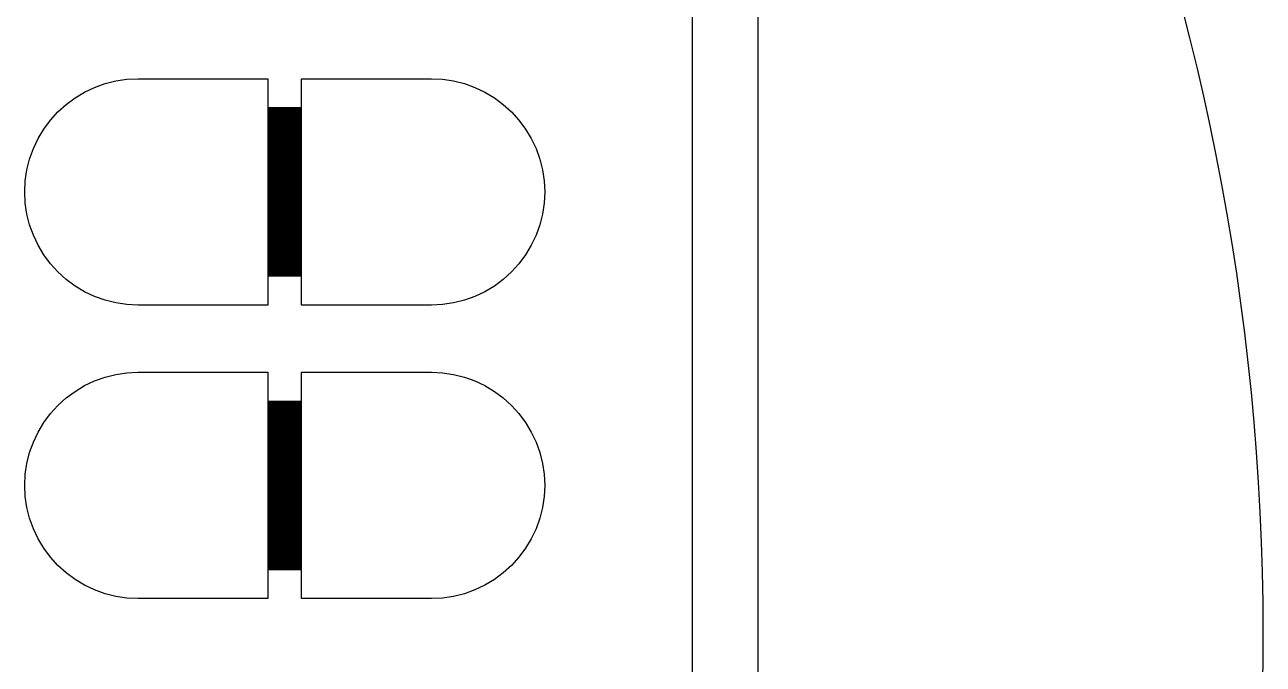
# Model space of a CAD drawing. Extents: x -21 to 129, y -39 to 111.
# Drawn here: x 91.03 to 129, y 35.02 to 54.63 of the extents above; entities that cross this region are included whole.
import ezdxf

# ---------------------------------------------------------------- set-up
doc = ezdxf.new("R2010")
doc.units = 0

msp = doc.modelspace()

# ---------------------------------------------------------------- linework, layer by layer
for p, q in [((113.5, 76.5), (113.5, -4.5)), ((111.5, -3.5), (111.5, 75.5)), ((126.752, 54.2235), (126.523, 55.1149)), ((126.97, 53.3293), (126.752, 54.2235)), ((127.178, 52.4326), (126.97, 53.3293)), ((93.1721, 52.7059), (93.4927, 52.8206)), ((93.4927, 52.8206), (93.823, 52.9033)), ((93.823, 52.9033), (94.1599, 52.9533)), ((94.1599, 52.9533), (94.5, 52.97)), ((94.5, 52.97), (98.485, 52.97)), ((98.485, 52.97), (98.485, 52.085)), ((99.515, 52.085), (99.515, 52.97)), ((99.515, 52.97), (103.5, 52.97)), ((103.5, 52.97), (103.84, 52.9533)), ((103.84, 52.9533), (104.177, 52.9033)), ((104.177, 52.9033), (104.507, 52.8206)), ((104.507, 52.8206), (104.828, 52.7059)), ((92.5722, 52.3852), (92.8643, 52.5603)), ((92.8643, 52.5603), (93.1721, 52.7059)), ((104.828, 52.7059), (105.136, 52.5603)), ((105.136, 52.5603), (105.428, 52.3852)), ((127.374, 51.5333), (127.178, 52.4326)), ((92.0463, 51.9537), (92.2987, 52.1823)), ((92.2987, 52.1823), (92.5722, 52.3852)), ((98.485, 52.085), (99.515, 52.085)), ((99.515, 52.075), (98.485, 52.075)), ((98.485, 52.075), (98.485, 52.045)), ((98.485, 52.045), (99.515, 52.045)), ((99.515, 52.035), (98.485, 52.035)), ((98.485, 52.035), (98.485, 52.005)), ((99.515, 52.045), (99.515, 52.075)), ((99.515, 52.005), (99.515, 52.035)), ((105.428, 52.3852), (105.701, 52.1823)), ((105.701, 52.1823), (105.954, 51.9537)), ((91.6148, 51.4278), (91.8177, 51.7013)), ((91.8177, 51.7013), (92.0463, 51.9537)), ((98.485, 52.005), (99.515, 52.005)), ((99.515, 51.995), (98.485, 51.995)), ((98.485, 51.995), (98.485, 51.965)), ((98.485, 51.965), (99.515, 51.965)), ((99.515, 51.955), (98.485, 51.955)), ((98.485, 51.955), (98.485, 51.925)), ((98.485, 51.925), (99.515, 51.925)), ((99.515, 51.915), (98.485, 51.915)), ((98.485, 51.915), (98.485, 51.885)), ((98.485, 51.885), (99.515, 51.885)), ((99.515, 51.875), (98.485, 51.875)), ((98.485, 51.875), (98.485, 51.845)), ((98.485, 51.845), (99.515, 51.845)), ((99.515, 51.835), (98.485, 51.835)), ((98.485, 51.835), (98.485, 51.805)), ((98.485, 51.805), (99.515, 51.805)), ((99.515, 51.795), (98.485, 51.795)), ((98.485, 51.795), (98.485, 51.765)), ((98.485, 51.765), (99.515, 51.765)), ((99.515, 51.755), (98.485, 51.755)), ((98.485, 51.755), (98.485, 51.725)), ((98.485, 51.725), (99.515, 51.725)), ((99.515, 51.715), (98.485, 51.715)), ((98.485, 51.715), (98.485, 51.685)), ((98.485, 51.685), (99.515, 51.685)), ((99.515, 51.675), (98.485, 51.675)), ((98.485, 51.675), (98.485, 51.645)), ((98.485, 51.645), (99.515, 51.645)), ((99.515, 51.965), (99.515, 51.995)), ((99.515, 51.925), (99.515, 51.955)), ((99.515, 51.885), (99.515, 51.915)), ((99.515, 51.845), (99.515, 51.875)), ((99.515, 51.805), (99.515, 51.835)), ((99.515, 51.765), (99.515, 51.795)), ((99.515, 51.725), (99.515, 51.755)), ((99.515, 51.685), (99.515, 51.715)), ((99.515, 51.645), (99.515, 51.675)), ((105.954, 51.9537), (106.182, 51.7013)), ((106.182, 51.7013), (106.385, 51.4278)), ((91.4397, 51.1357), (91.6148, 51.4278)), ((99.515, 51.635), (98.485, 51.635)), ((98.485, 51.635), (98.485, 51.605)), ((98.485, 51.605), (99.515, 51.605)), ((99.515, 51.595), (98.485, 51.595)), ((98.485, 51.595), (98.485, 51.565)), ((98.485, 51.565), (99.515, 51.565)), ((99.515, 51.555), (98.485, 51.555)), ((98.485, 51.555), (98.485, 51.525)), ((98.485, 51.525), (99.515, 51.525)), ((99.515, 51.515), (98.485, 51.515)), ((98.485, 51.515), (98.485, 51.485)), ((98.485, 51.485), (99.515, 51.485)), ((99.515, 51.475), (98.485, 51.475)), ((98.485, 51.475), (98.485, 51.445)), ((98.485, 51.445), (99.515, 51.445)), ((99.515, 51.435), (98.485, 51.435)), ((98.485, 51.435), (98.485, 51.405)), ((98.485, 51.405), (99.515, 51.405)), ((99.515, 51.395), (98.485, 51.395)), ((98.485, 51.395), (98.485, 51.365)), ((98.485, 51.365), (99.515, 51.365)), ((99.515, 51.355), (98.485, 51.355)), ((98.485, 51.355), (98.485, 51.325)), ((98.485, 51.325), (99.515, 51.325)), ((99.515, 51.315), (98.485, 51.315)), ((98.485, 51.315), (98.485, 51.285)), ((98.485, 51.285), (99.515, 51.285)), ((99.515, 51.275), (98.485, 51.275)), ((98.485, 51.275), (98.485, 51.245)), ((99.515, 51.605), (99.515, 51.635)), ((99.515, 51.565), (99.515, 51.595)), ((99.515, 51.525), (99.515, 51.555)), ((99.515, 51.485), (99.515, 51.515)), ((99.515, 51.445), (99.515, 51.475)), ((99.515, 51.405), (99.515, 51.435)), ((99.515, 51.365), (99.515, 51.395)), ((99.515, 51.325), (99.515, 51.355)), ((99.515, 51.285), (99.515, 51.315)), ((99.515, 51.245), (99.515, 51.275)), ((106.385, 51.4278), (106.56, 51.1357)), ((127.559, 50.6318), (127.374, 51.5333)), ((91.2941, 50.8279), (91.4397, 51.1357)), ((98.485, 51.245), (99.515, 51.245)), ((99.515, 51.235), (98.485, 51.235)), ((98.485, 51.235), (98.485, 51.205)), ((98.485, 51.205), (99.515, 51.205)), ((99.515, 51.195), (98.485, 51.195)), ((98.485, 51.195), (98.485, 51.165)), ((98.485, 51.165), (99.515, 51.165)), ((99.515, 51.155), (98.485, 51.155)), ((98.485, 51.155), (98.485, 51.125)), ((98.485, 51.125), (99.515, 51.125)), ((99.515, 51.115), (98.485, 51.115)), ((98.485, 51.115), (98.485, 51.085)), ((98.485, 51.085), (99.515, 51.085)), ((99.515, 51.075), (98.485, 51.075)), ((98.485, 51.075), (98.485, 51.045)), ((98.485, 51.045), (99.515, 51.045)), ((99.515, 51.035), (98.485, 51.035)), ((98.485, 51.035), (98.485, 51.005)), ((98.485, 51.005), (99.515, 51.005)), ((99.515, 50.995), (98.485, 50.995)), ((98.485, 50.995), (98.485, 50.965)), ((98.485, 50.965), (99.515, 50.965)), ((99.515, 50.955), (98.485, 50.955)), ((98.485, 50.955), (98.485, 50.925)), ((98.485, 50.925), (99.515, 50.925)), ((99.515, 50.915), (98.485, 50.915)), ((98.485, 50.915), (98.485, 50.885)), ((98.485, 50.885), (99.515, 50.885)), ((99.515, 51.205), (99.515, 51.235)), ((99.515, 51.165), (99.515, 51.195)), ((99.515, 51.125), (99.515, 51.155)), ((99.515, 51.085), (99.515, 51.115)), ((99.515, 51.045), (99.515, 51.075)), ((99.515, 51.005), (99.515, 51.035)), ((99.515, 50.965), (99.515, 50.995)), ((99.515, 50.925), (99.515, 50.955)), ((99.515, 50.885), (99.515, 50.915)), ((106.56, 51.1357), (106.706, 50.8279)), ((91.0967, 50.177), (91.1794, 50.5073)), ((91.1794, 50.5073), (91.2941, 50.8279)), ((99.515, 50.875), (98.485, 50.875)), ((98.485, 50.875), (98.485, 50.845)), ((98.485, 50.845), (99.515, 50.845)), ((99.515, 50.835), (98.485, 50.835)), ((98.485, 50.835), (98.485, 50.805)), ((98.485, 50.805), (99.515, 50.805)), ((99.515, 50.795), (98.485, 50.795)), ((98.485, 50.795), (98.485, 50.765)), ((98.485, 50.765), (99.515, 50.765)), ((99.515, 50.755), (98.485, 50.755)), ((98.485, 50.755), (98.485, 50.725)), ((98.485, 50.725), (99.515, 50.725)), ((99.515, 50.715), (98.485, 50.715)), ((98.485, 50.715), (98.485, 50.685)), ((98.485, 50.685), (99.515, 50.685)), ((99.515, 50.675), (98.485, 50.675)), ((98.485, 50.675), (98.485, 50.645)), ((98.485, 50.645), (99.515, 50.645)), ((99.515, 50.635), (98.485, 50.635)), ((98.485, 50.635), (98.485, 50.605)), ((98.485, 50.605), (99.515, 50.605)), ((99.515, 50.595), (98.485, 50.595)), ((98.485, 50.595), (98.485, 50.565)), ((98.485, 50.565), (99.515, 50.565)), ((99.515, 50.555), (98.485, 50.555)), ((98.485, 50.555), (98.485, 50.525)), ((98.485, 50.525), (99.515, 50.525)), ((99.515, 50.515), (98.485, 50.515)), ((98.485, 50.515), (98.485, 50.485)), ((99.515, 50.845), (99.515, 50.875)), ((99.515, 50.805), (99.515, 50.835)), ((99.515, 50.765), (99.515, 50.795)), ((99.515, 50.725), (99.515, 50.755)), ((99.515, 50.685), (99.515, 50.715)), ((99.515, 50.645), (99.515, 50.675)), ((99.515, 50.605), (99.515, 50.635)), ((99.515, 50.565), (99.515, 50.595)), ((99.515, 50.525), (99.515, 50.555)), ((99.515, 50.485), (99.515, 50.515)), ((106.706, 50.8279), (106.821, 50.5073)), ((106.821, 50.5073), (106.903, 50.177)), ((127.733, 49.728), (127.559, 50.6318)), ((91.0467, 49.8401), (91.0967, 50.177)), ((98.485, 50.485), (99.515, 50.485)), ((99.515, 50.475), (98.485, 50.475)), ((98.485, 50.475), (98.485, 50.445)), ((98.485, 50.445), (99.515, 50.445)), ((99.515, 50.435), (98.485, 50.435)), ((98.485, 50.435), (98.485, 50.405)), ((98.485, 50.405), (99.515, 50.405)), ((99.515, 50.395), (98.485, 50.395)), ((98.485, 50.395), (98.485, 50.365)), ((98.485, 50.365), (99.515, 50.365)), ((99.515, 50.355), (98.485, 50.355)), ((98.485, 50.355), (98.485, 50.325)), ((98.485, 50.325), (99.515, 50.325)), ((99.515, 50.315), (98.485, 50.315)), ((98.485, 50.315), (98.485, 50.285)), ((98.485, 50.285), (99.515, 50.285)), ((99.515, 50.275), (98.485, 50.275)), ((98.485, 50.275), (98.485, 50.245)), ((98.485, 50.245), (99.515, 50.245)), ((99.515, 50.235), (98.485, 50.235)), ((98.485, 50.235), (98.485, 50.205)), ((98.485, 50.205), (99.515, 50.205)), ((99.515, 50.195), (98.485, 50.195)), ((98.485, 50.195), (98.485, 50.165)), ((98.485, 50.165), (99.515, 50.165)), ((99.515, 50.155), (98.485, 50.155)), ((98.485, 50.155), (98.485, 50.125)), ((98.485, 50.125), (99.515, 50.125)), ((99.515, 50.445), (99.515, 50.475)), ((99.515, 50.405), (99.515, 50.435)), ((99.515, 50.365), (99.515, 50.395)), ((99.515, 50.325), (99.515, 50.355)), ((99.515, 50.285), (99.515, 50.315)), ((99.515, 50.245), (99.515, 50.275)), ((99.515, 50.205), (99.515, 50.235)), ((99.515, 50.165), (99.515, 50.195)), ((99.515, 50.125), (99.515, 50.155)), ((106.903, 50.177), (106.953, 49.8401)), ((91.03, 49.5), (91.0467, 49.8401)), ((99.515, 50.115), (98.485, 50.115)), ((98.485, 50.115), (98.485, 50.085)), ((98.485, 50.085), (99.515, 50.085)), ((99.515, 50.075), (98.485, 50.075)), ((98.485, 50.075), (98.485, 50.045)), ((98.485, 50.045), (99.515, 50.045)), ((99.515, 50.035), (98.485, 50.035)), ((98.485, 50.035), (98.485, 50.005)), ((98.485, 50.005), (99.515, 50.005)), ((99.515, 49.995), (98.485, 49.995)), ((98.485, 49.995), (98.485, 49.965)), ((98.485, 49.965), (99.515, 49.965)), ((99.515, 49.955), (98.485, 49.955)), ((98.485, 49.955), (98.485, 49.925)), ((98.485, 49.925), (99.515, 49.925)), ((99.515, 49.915), (98.485, 49.915)), ((98.485, 49.915), (98.485, 49.885)), ((98.485, 49.885), (99.515, 49.885)), ((99.515, 49.875), (98.485, 49.875)), ((98.485, 49.875), (98.485, 49.845)), ((98.485, 49.845), (99.515, 49.845)), ((99.515, 49.835), (98.485, 49.835)), ((98.485, 49.835), (98.485, 49.805)), ((98.485, 49.805), (99.515, 49.805)), ((99.515, 49.795), (98.485, 49.795)), ((98.485, 49.795), (98.485, 49.765)), ((98.485, 49.765), (99.515, 49.765)), ((99.515, 49.755), (98.485, 49.755)), ((98.485, 49.755), (98.485, 49.725)), ((99.515, 50.085), (99.515, 50.115)), ((99.515, 50.045), (99.515, 50.075)), ((99.515, 50.005), (99.515, 50.035)), ((99.515, 49.965), (99.515, 49.995)), ((99.515, 49.925), (99.515, 49.955)), ((99.515, 49.885), (99.515, 49.915)), ((99.515, 49.845), (99.515, 49.875)), ((99.515, 49.805), (99.515, 49.835)), ((99.515, 49.765), (99.515, 49.795)), ((99.515, 49.725), (99.515, 49.755)), ((106.953, 49.8401), (106.97, 49.5)), ((91.0467, 49.1599), (91.03, 49.5)), ((98.485, 49.725), (99.515, 49.725)), ((99.515, 49.715), (98.485, 49.715)), ((98.485, 49.715), (98.485, 49.685)), ((98.485, 49.685), (99.515, 49.685)), ((99.515, 49.675), (98.485, 49.675)), ((98.485, 49.675), (98.485, 49.645)), ((98.485, 49.645), (99.515, 49.645)), ((99.515, 49.635), (98.485, 49.635)), ((98.485, 49.635), (98.485, 49.605)), ((98.485, 49.605), (99.515, 49.605)), ((99.515, 49.595), (98.485, 49.595)), ((98.485, 49.595), (98.485, 49.565)), ((98.485, 49.565), (99.515, 49.565)), ((99.515, 49.555), (98.485, 49.555)), ((98.485, 49.555), (98.485, 49.525)), ((98.485, 49.525), (99.515, 49.525)), ((99.515, 49.515), (98.485, 49.515)), ((98.485, 49.515), (98.485, 49.485)), ((98.485, 49.485), (99.515, 49.485)), ((99.515, 49.475), (98.485, 49.475)), ((98.485, 49.475), (98.485, 49.445)), ((98.485, 49.445), (99.515, 49.445)), ((99.515, 49.435), (98.485, 49.435)), ((98.485, 49.435), (98.485, 49.405)), ((98.485, 49.405), (99.515, 49.405)), ((99.515, 49.395), (98.485, 49.395)), ((98.485, 49.395), (98.485, 49.365)), ((98.485, 49.365), (99.515, 49.365)), ((99.515, 49.685), (99.515, 49.715)), ((99.515, 49.645), (99.515, 49.675)), ((99.515, 49.605), (99.515, 49.635)), ((99.515, 49.565), (99.515, 49.595)), ((99.515, 49.525), (99.515, 49.555)), ((99.515, 49.485), (99.515, 49.515)), ((99.515, 49.445), (99.515, 49.475)), ((99.515, 49.405), (99.515, 49.435)), ((99.515, 49.365), (99.515, 49.395)), ((106.97, 49.5), (106.953, 49.1599)), ((127.896, 48.8221), (127.733, 49.728)), ((91.0967, 48.823), (91.0467, 49.1599)), ((99.515, 49.355), (98.485, 49.355)), ((98.485, 49.355), (98.485, 49.325)), ((98.485, 49.325), (99.515, 49.325)), ((99.515, 49.315), (98.485, 49.315)), ((98.485, 49.315), (98.485, 49.285)), ((98.485, 49.285), (99.515, 49.285)), ((99.515, 49.275), (98.485, 49.275)), ((98.485, 49.275), (98.485, 49.245)), ((98.485, 49.245), (99.515, 49.245)), ((99.515, 49.235), (98.485, 49.235)), ((98.485, 49.235), (98.485, 49.205)), ((98.485, 49.205), (99.515, 49.205)), ((99.515, 49.195), (98.485, 49.195)), ((98.485, 49.195), (98.485, 49.165)), ((98.485, 49.165), (99.515, 49.165)), ((99.515, 49.155), (98.485, 49.155)), ((98.485, 49.155), (98.485, 49.125)), ((98.485, 49.125), (99.515, 49.125)), ((99.515, 49.115), (98.485, 49.115)), ((98.485, 49.115), (98.485, 49.085)), ((98.485, 49.085), (99.515, 49.085)), ((99.515, 49.075), (98.485, 49.075)), ((98.485, 49.075), (98.485, 49.045)), ((98.485, 49.045), (99.515, 49.045)), ((99.515, 49.035), (98.485, 49.035)), ((98.485, 49.035), (98.485, 49.005)), ((98.485, 49.005), (99.515, 49.005)), ((99.515, 48.995), (98.485, 48.995)), ((98.485, 48.995), (98.485, 48.965)), ((99.515, 49.325), (99.515, 49.355)), ((99.515, 49.285), (99.515, 49.315)), ((99.515, 49.245), (99.515, 49.275)), ((99.515, 49.205), (99.515, 49.235)), ((99.515, 49.165), (99.515, 49.195)), ((99.515, 49.125), (99.515, 49.155)), ((99.515, 49.085), (99.515, 49.115)), ((99.515, 49.045), (99.515, 49.075)), ((99.515, 49.005), (99.515, 49.035)), ((99.515, 48.965), (99.515, 48.995)), ((106.953, 49.1599), (106.903, 48.823)), ((91.1794, 48.4927), (91.0967, 48.823)), ((98.485, 48.965), (99.515, 48.965)), ((99.515, 48.955), (98.485, 48.955)), ((98.485, 48.955), (98.485, 48.925)), ((98.485, 48.925), (99.515, 48.925)), ((99.515, 48.915), (98.485, 48.915)), ((98.485, 48.915), (98.485, 48.885)), ((98.485, 48.885), (99.515, 48.885)), ((99.515, 48.875), (98.485, 48.875)), ((98.485, 48.875), (98.485, 48.845)), ((98.485, 48.845), (99.515, 48.845)), ((99.515, 48.835), (98.485, 48.835)), ((98.485, 48.835), (98.485, 48.805)), ((98.485, 48.805), (99.515, 48.805)), ((99.515, 48.795), (98.485, 48.795)), ((98.485, 48.795), (98.485, 48.765)), ((98.485, 48.765), (99.515, 48.765)), ((99.515, 48.755), (98.485, 48.755)), ((98.485, 48.755), (98.485, 48.725)), ((98.485, 48.725), (99.515, 48.725)), ((99.515, 48.715), (98.485, 48.715)), ((98.485, 48.715), (98.485, 48.685)), ((98.485, 48.685), (99.515, 48.685)), ((99.515, 48.675), (98.485, 48.675)), ((98.485, 48.675), (98.485, 48.645)), ((98.485, 48.645), (99.515, 48.645)), ((99.515, 48.635), (98.485, 48.635)), ((98.485, 48.635), (98.485, 48.605)), ((98.485, 48.605), (99.515, 48.605)), ((99.515, 48.925), (99.515, 48.955)), ((99.515, 48.885), (99.515, 48.915)), ((99.515, 48.845), (99.515, 48.875)), ((99.515, 48.805), (99.515, 48.835)), ((99.515, 48.765), (99.515, 48.795)), ((99.515, 48.725), (99.515, 48.755)), ((99.515, 48.685), (99.515, 48.715)), ((99.515, 48.645), (99.515, 48.675)), ((99.515, 48.605), (99.515, 48.635)), ((106.903, 48.823), (106.821, 48.4927)), ((128.048, 47.9144), (127.896, 48.8221)), ((91.2941, 48.1721), (91.1794, 48.4927)), ((99.515, 48.595), (98.485, 48.595)), ((98.485, 48.595), (98.485, 48.565)), ((98.485, 48.565), (99.515, 48.565)), ((99.515, 48.555), (98.485, 48.555)), ((98.485, 48.555), (98.485, 48.525)), ((98.485, 48.525), (99.515, 48.525)), ((99.515, 48.515), (98.485, 48.515)), ((98.485, 48.515), (98.485, 48.485)), ((98.485, 48.485), (99.515, 48.485)), ((99.515, 48.475), (98.485, 48.475)), ((98.485, 48.475), (98.485, 48.445)), ((98.485, 48.445), (99.515, 48.445)), ((99.515, 48.435), (98.485, 48.435)), ((98.485, 48.435), (98.485, 48.405)), ((98.485, 48.405), (99.515, 48.405)), ((99.515, 48.395), (98.485, 48.395)), ((98.485, 48.395), (98.485, 48.365)), ((98.485, 48.365), (99.515, 48.365)), ((99.515, 48.355), (98.485, 48.355)), ((98.485, 48.355), (98.485, 48.325)), ((98.485, 48.325), (99.515, 48.325)), ((99.515, 48.315), (98.485, 48.315)), ((98.485, 48.315), (98.485, 48.285)), ((98.485, 48.285), (99.515, 48.285)), ((99.515, 48.275), (98.485, 48.275)), ((98.485, 48.275), (98.485, 48.245)), ((98.485, 48.245), (99.515, 48.245)), ((99.515, 48.235), (98.485, 48.235)), ((98.485, 48.235), (98.485, 48.205)), ((99.515, 48.565), (99.515, 48.595)), ((99.515, 48.525), (99.515, 48.555)), ((99.515, 48.485), (99.515, 48.515)), ((99.515, 48.445), (99.515, 48.475)), ((99.515, 48.405), (99.515, 48.435)), ((99.515, 48.365), (99.515, 48.395)), ((99.515, 48.325), (99.515, 48.355)), ((99.515, 48.285), (99.515, 48.315)), ((99.515, 48.245), (99.515, 48.275)), ((99.515, 48.205), (99.515, 48.235)), ((106.821, 48.4927), (106.706, 48.1721)), ((91.4397, 47.8643), (91.2941, 48.1721)), ((91.6148, 47.5722), (91.4397, 47.8643)), ((98.485, 48.205), (99.515, 48.205)), ((99.515, 48.195), (98.485, 48.195)), ((98.485, 48.195), (98.485, 48.165)), ((98.485, 48.165), (99.515, 48.165)), ((99.515, 48.155), (98.485, 48.155)), ((98.485, 48.155), (98.485, 48.125)), ((98.485, 48.125), (99.515, 48.125)), ((99.515, 48.115), (98.485, 48.115)), ((98.485, 48.115), (98.485, 48.085)), ((98.485, 48.085), (99.515, 48.085)), ((99.515, 48.075), (98.485, 48.075)), ((98.485, 48.075), (98.485, 48.045)), ((98.485, 48.045), (99.515, 48.045)), ((99.515, 48.035), (98.485, 48.035)), ((98.485, 48.035), (98.485, 48.005)), ((98.485, 48.005), (99.515, 48.005)), ((99.515, 47.995), (98.485, 47.995)), ((98.485, 47.995), (98.485, 47.965)), ((98.485, 47.965), (99.515, 47.965)), ((99.515, 47.955), (98.485, 47.955)), ((98.485, 47.955), (98.485, 47.925)), ((98.485, 47.925), (99.515, 47.925)), ((99.515, 47.915), (98.485, 47.915)), ((98.485, 47.915), (98.485, 47.885)), ((98.485, 47.885), (99.515, 47.885)), ((99.515, 47.875), (98.485, 47.875)), ((98.485, 47.875), (98.485, 47.845)), ((98.485, 47.845), (99.515, 47.845)), ((99.515, 48.165), (99.515, 48.195)), ((99.515, 48.125), (99.515, 48.155)), ((99.515, 48.085), (99.515, 48.115)), ((99.515, 48.045), (99.515, 48.075)), ((99.515, 48.005), (99.515, 48.035)), ((99.515, 47.965), (99.515, 47.995)), ((99.515, 47.925), (99.515, 47.955)), ((99.515, 47.885), (99.515, 47.915)), ((99.515, 47.845), (99.515, 47.875)), ((106.56, 47.8643), (106.385, 47.5722)), ((106.706, 48.1721), (106.56, 47.8643)), ((128.188, 47.0048), (128.048, 47.9144)), ((91.8177, 47.2987), (91.6148, 47.5722)), ((99.515, 47.835), (98.485, 47.835)), ((98.485, 47.835), (98.485, 47.805)), ((98.485, 47.805), (99.515, 47.805)), ((99.515, 47.795), (98.485, 47.795)), ((98.485, 47.795), (98.485, 47.765)), ((98.485, 47.765), (99.515, 47.765)), ((99.515, 47.755), (98.485, 47.755)), ((98.485, 47.755), (98.485, 47.725)), ((98.485, 47.725), (99.515, 47.725)), ((99.515, 47.715), (98.485, 47.715)), ((98.485, 47.715), (98.485, 47.685)), ((98.485, 47.685), (99.515, 47.685)), ((99.515, 47.675), (98.485, 47.675)), ((98.485, 47.675), (98.485, 47.645)), ((98.485, 47.645), (99.515, 47.645)), ((99.515, 47.635), (98.485, 47.635)), ((98.485, 47.635), (98.485, 47.605)), ((98.485, 47.605), (99.515, 47.605)), ((99.515, 47.595), (98.485, 47.595)), ((98.485, 47.595), (98.485, 47.565)), ((98.485, 47.565), (99.515, 47.565)), ((99.515, 47.555), (98.485, 47.555)), ((98.485, 47.555), (98.485, 47.525)), ((98.485, 47.525), (99.515, 47.525)), ((99.515, 47.515), (98.485, 47.515)), ((98.485, 47.515), (98.485, 47.485)), ((98.485, 47.485), (99.515, 47.485)), ((99.515, 47.475), (98.485, 47.475)), ((98.485, 47.475), (98.485, 47.445)), ((99.515, 47.805), (99.515, 47.835)), ((99.515, 47.765), (99.515, 47.795)), ((99.515, 47.725), (99.515, 47.755)), ((99.515, 47.685), (99.515, 47.715)), ((99.515, 47.645), (99.515, 47.675)), ((99.515, 47.605), (99.515, 47.635)), ((99.515, 47.565), (99.515, 47.595)), ((99.515, 47.525), (99.515, 47.555)), ((99.515, 47.485), (99.515, 47.515)), ((99.515, 47.445), (99.515, 47.475)), ((106.385, 47.5722), (106.182, 47.2987)), ((92.0463, 47.0463), (91.8177, 47.2987)), ((98.485, 47.445), (99.515, 47.445)), ((99.515, 47.435), (98.485, 47.435)), ((98.485, 47.435), (98.485, 47.405)), ((98.485, 47.405), (99.515, 47.405)), ((99.515, 47.395), (98.485, 47.395)), ((98.485, 47.395), (98.485, 47.365)), ((98.485, 47.365), (99.515, 47.365)), ((99.515, 47.355), (98.485, 47.355)), ((98.485, 47.355), (98.485, 47.325)), ((98.485, 47.325), (99.515, 47.325)), ((99.515, 47.315), (98.485, 47.315)), ((98.485, 47.315), (98.485, 47.285)), ((98.485, 47.285), (99.515, 47.285)), ((99.515, 47.275), (98.485, 47.275)), ((98.485, 47.275), (98.485, 47.245)), ((98.485, 47.245), (99.515, 47.245)), ((99.515, 47.235), (98.485, 47.235)), ((98.485, 47.235), (98.485, 47.205)), ((98.485, 47.205), (99.515, 47.205)), ((99.515, 47.195), (98.485, 47.195)), ((98.485, 47.195), (98.485, 47.165)), ((98.485, 47.165), (99.515, 47.165)), ((99.515, 47.155), (98.485, 47.155)), ((98.485, 47.155), (98.485, 47.125)), ((98.485, 47.125), (99.515, 47.125)), ((99.515, 47.115), (98.485, 47.115)), ((98.485, 47.115), (98.485, 47.085)), ((98.485, 47.085), (99.515, 47.085)), ((99.515, 47.405), (99.515, 47.435)), ((99.515, 47.365), (99.515, 47.395)), ((99.515, 47.325), (99.515, 47.355)), ((99.515, 47.285), (99.515, 47.315)), ((99.515, 47.245), (99.515, 47.275)), ((99.515, 47.205), (99.515, 47.235)), ((99.515, 47.165), (99.515, 47.195)), ((99.515, 47.125), (99.515, 47.155)), ((99.515, 47.085), (99.515, 47.115)), ((106.182, 47.2987), (105.954, 47.0463)), ((92.2987, 46.8177), (92.0463, 47.0463)), ((92.5722, 46.6148), (92.2987, 46.8177)), ((99.515, 47.075), (98.485, 47.075)), ((98.485, 47.075), (98.485, 47.045)), ((98.485, 47.045), (99.515, 47.045)), ((99.515, 47.035), (98.485, 47.035)), ((98.485, 47.035), (98.485, 47.005)), ((98.485, 47.005), (99.515, 47.005)), ((99.515, 46.995), (98.485, 46.995)), ((98.485, 46.995), (98.485, 46.965)), ((98.485, 46.965), (99.515, 46.965)), ((99.515, 46.955), (98.485, 46.955)), ((98.485, 46.955), (98.485, 46.925)), ((98.485, 46.925), (99.515, 46.925)), ((99.515, 46.915), (98.485, 46.915)), ((98.485, 46.915), (98.485, 46.03)), ((99.515, 47.045), (99.515, 47.075)), ((99.515, 47.005), (99.515, 47.035)), ((99.515, 46.965), (99.515, 46.995)), ((99.515, 46.925), (99.515, 46.955)), ((99.515, 46.03), (99.515, 46.915)), ((105.701, 46.8177), (105.428, 46.6148)), ((105.954, 47.0463), (105.701, 46.8177)), ((128.318, 46.0936), (128.188, 47.0048)), ((92.8643, 46.4397), (92.5722, 46.6148)), ((93.1721, 46.2941), (92.8643, 46.4397)), ((105.136, 46.4397), (104.828, 46.2941)), ((105.428, 46.6148), (105.136, 46.4397)), ((93.4927, 46.1794), (93.1721, 46.2941)), ((93.823, 46.0967), (93.4927, 46.1794)), ((94.1599, 46.0467), (93.823, 46.0967)), ((94.5, 46.03), (94.1599, 46.0467)), ((98.485, 46.03), (94.5, 46.03)), ((103.5, 46.03), (99.515, 46.03)), ((103.84, 46.0467), (103.5, 46.03)), ((104.177, 46.0967), (103.84, 46.0467)), ((104.507, 46.1794), (104.177, 46.0967)), ((104.828, 46.2941), (104.507, 46.1794)), ((128.436, 45.1808), (128.318, 46.0936)), ((128.543, 44.2667), (128.436, 45.1808)), ((128.639, 43.3513), (128.543, 44.2667)), ((92.8643, 43.5603), (93.1721, 43.7059)), ((93.1721, 43.7059), (93.4927, 43.8206)), ((93.4927, 43.8206), (93.823, 43.9033)), ((93.823, 43.9033), (94.1599, 43.9533)), ((94.1599, 43.9533), (94.5, 43.97)), ((94.5, 43.97), (98.485, 43.97)), ((98.485, 43.97), (98.485, 43.085)), ((99.515, 43.085), (99.515, 43.97)), ((99.515, 43.97), (103.5, 43.97)), ((103.5, 43.97), (103.84, 43.9533)), ((103.84, 43.9533), (104.177, 43.9033)), ((104.177, 43.9033), (104.507, 43.8206)), ((104.507, 43.8206), (104.828, 43.7059)), ((104.828, 43.7059), (105.136, 43.5603)), ((92.2987, 43.1823), (92.5722, 43.3852)), ((92.5722, 43.3852), (92.8643, 43.5603)), ((105.136, 43.5603), (105.428, 43.3852)), ((105.428, 43.3852), (105.701, 43.1823)), ((128.723, 42.4348), (128.639, 43.3513)), ((91.8177, 42.7013), (92.0463, 42.9537)), ((92.0463, 42.9537), (92.2987, 43.1823)), ((98.485, 43.085), (99.515, 43.085)), ((99.515, 43.075), (98.485, 43.075)), ((98.485, 43.075), (98.485, 43.045)), ((98.485, 43.045), (99.515, 43.045)), ((99.515, 43.035), (98.485, 43.035)), ((98.485, 43.035), (98.485, 43.005)), ((98.485, 43.005), (99.515, 43.005)), ((99.515, 42.995), (98.485, 42.995)), ((98.485, 42.995), (98.485, 42.965)), ((98.485, 42.965), (99.515, 42.965)), ((99.515, 42.955), (98.485, 42.955)), ((98.485, 42.955), (98.485, 42.925)), ((98.485, 42.925), (99.515, 42.925)), ((99.515, 42.915), (98.485, 42.915)), ((98.485, 42.915), (98.485, 42.885)), ((99.515, 43.045), (99.515, 43.075)), ((99.515, 43.005), (99.515, 43.035)), ((99.515, 42.965), (99.515, 42.995)), ((99.515, 42.925), (99.515, 42.955)), ((99.515, 42.885), (99.515, 42.915)), ((105.701, 43.1823), (105.954, 42.9537)), ((105.954, 42.9537), (106.182, 42.7013)), ((91.6148, 42.4278), (91.8177, 42.7013)), ((98.485, 42.885), (99.515, 42.885)), ((99.515, 42.875), (98.485, 42.875)), ((98.485, 42.875), (98.485, 42.845)), ((98.485, 42.845), (99.515, 42.845)), ((99.515, 42.835), (98.485, 42.835)), ((98.485, 42.835), (98.485, 42.805)), ((98.485, 42.805), (99.515, 42.805)), ((99.515, 42.795), (98.485, 42.795)), ((98.485, 42.795), (98.485, 42.765)), ((98.485, 42.765), (99.515, 42.765)), ((99.515, 42.755), (98.485, 42.755)), ((98.485, 42.755), (98.485, 42.725)), ((98.485, 42.725), (99.515, 42.725)), ((99.515, 42.715), (98.485, 42.715)), ((98.485, 42.715), (98.485, 42.685)), ((98.485, 42.685), (99.515, 42.685)), ((99.515, 42.675), (98.485, 42.675)), ((98.485, 42.675), (98.485, 42.645)), ((98.485, 42.645), (99.515, 42.645)), ((99.515, 42.635), (98.485, 42.635)), ((98.485, 42.635), (98.485, 42.605)), ((98.485, 42.605), (99.515, 42.605)), ((99.515, 42.595), (98.485, 42.595)), ((98.485, 42.595), (98.485, 42.565)), ((98.485, 42.565), (99.515, 42.565)), ((99.515, 42.555), (98.485, 42.555)), ((98.485, 42.555), (98.485, 42.525)), ((99.515, 42.845), (99.515, 42.875)), ((99.515, 42.805), (99.515, 42.835)), ((99.515, 42.765), (99.515, 42.795)), ((99.515, 42.725), (99.515, 42.755)), ((99.515, 42.685), (99.515, 42.715)), ((99.515, 42.645), (99.515, 42.675)), ((99.515, 42.605), (99.515, 42.635)), ((99.515, 42.565), (99.515, 42.595)), ((99.515, 42.525), (99.515, 42.555)), ((106.182, 42.7013), (106.385, 42.4278)), ((91.4397, 42.1357), (91.6148, 42.4278)), ((98.485, 42.525), (99.515, 42.525)), ((99.515, 42.515), (98.485, 42.515)), ((98.485, 42.515), (98.485, 42.485)), ((98.485, 42.485), (99.515, 42.485)), ((99.515, 42.475), (98.485, 42.475)), ((98.485, 42.475), (98.485, 42.445)), ((98.485, 42.445), (99.515, 42.445)), ((99.515, 42.435), (98.485, 42.435)), ((98.485, 42.435), (98.485, 42.405)), ((98.485, 42.405), (99.515, 42.405)), ((99.515, 42.395), (98.485, 42.395)), ((98.485, 42.395), (98.485, 42.365)), ((98.485, 42.365), (99.515, 42.365)), ((99.515, 42.355), (98.485, 42.355)), ((98.485, 42.355), (98.485, 42.325)), ((98.485, 42.325), (99.515, 42.325)), ((99.515, 42.315), (98.485, 42.315)), ((98.485, 42.315), (98.485, 42.285)), ((98.485, 42.285), (99.515, 42.285)), ((99.515, 42.275), (98.485, 42.275)), ((98.485, 42.275), (98.485, 42.245)), ((98.485, 42.245), (99.515, 42.245)), ((99.515, 42.235), (98.485, 42.235)), ((98.485, 42.235), (98.485, 42.205)), ((98.485, 42.205), (99.515, 42.205)), ((99.515, 42.195), (98.485, 42.195)), ((98.485, 42.195), (98.485, 42.165)), ((98.485, 42.165), (99.515, 42.165)), ((99.515, 42.155), (98.485, 42.155)), ((98.485, 42.155), (98.485, 42.125)), ((99.515, 42.485), (99.515, 42.515)), ((99.515, 42.445), (99.515, 42.475)), ((99.515, 42.405), (99.515, 42.435)), ((99.515, 42.365), (99.515, 42.395)), ((99.515, 42.325), (99.515, 42.355)), ((99.515, 42.285), (99.515, 42.315)), ((99.515, 42.245), (99.515, 42.275)), ((99.515, 42.205), (99.515, 42.235)), ((99.515, 42.165), (99.515, 42.195)), ((99.515, 42.125), (99.515, 42.155)), ((106.385, 42.4278), (106.56, 42.1357)), ((128.797, 41.5173), (128.723, 42.4348)), ((91.1794, 41.5073), (91.2941, 41.8279)), ((91.2941, 41.8279), (91.4397, 42.1357)), ((98.485, 42.125), (99.515, 42.125)), ((99.515, 42.115), (98.485, 42.115)), ((98.485, 42.115), (98.485, 42.085)), ((98.485, 42.085), (99.515, 42.085)), ((99.515, 42.075), (98.485, 42.075)), ((98.485, 42.075), (98.485, 42.045)), ((98.485, 42.045), (99.515, 42.045)), ((99.515, 42.035), (98.485, 42.035)), ((98.485, 42.035), (98.485, 42.005)), ((98.485, 42.005), (99.515, 42.005)), ((99.515, 41.995), (98.485, 41.995)), ((98.485, 41.995), (98.485, 41.965)), ((98.485, 41.965), (99.515, 41.965)), ((99.515, 41.955), (98.485, 41.955)), ((98.485, 41.955), (98.485, 41.925)), ((98.485, 41.925), (99.515, 41.925)), ((99.515, 41.915), (98.485, 41.915)), ((98.485, 41.915), (98.485, 41.885)), ((98.485, 41.885), (99.515, 41.885)), ((99.515, 41.875), (98.485, 41.875)), ((98.485, 41.875), (98.485, 41.845)), ((98.485, 41.845), (99.515, 41.845)), ((99.515, 41.835), (98.485, 41.835)), ((98.485, 41.835), (98.485, 41.805)), ((98.485, 41.805), (99.515, 41.805)), ((99.515, 41.795), (98.485, 41.795)), ((98.485, 41.795), (98.485, 41.765)), ((99.515, 42.085), (99.515, 42.115)), ((99.515, 42.045), (99.515, 42.075)), ((99.515, 42.005), (99.515, 42.035)), ((99.515, 41.965), (99.515, 41.995)), ((99.515, 41.925), (99.515, 41.955)), ((99.515, 41.885), (99.515, 41.915)), ((99.515, 41.845), (99.515, 41.875)), ((99.515, 41.805), (99.515, 41.835)), ((99.515, 41.765), (99.515, 41.795)), ((106.56, 42.1357), (106.706, 41.8279)), ((106.706, 41.8279), (106.821, 41.5073)), ((91.0967, 41.177), (91.1794, 41.5073)), ((98.485, 41.765), (99.515, 41.765)), ((99.515, 41.755), (98.485, 41.755)), ((98.485, 41.755), (98.485, 41.725)), ((98.485, 41.725), (99.515, 41.725)), ((99.515, 41.715), (98.485, 41.715)), ((98.485, 41.715), (98.485, 41.685)), ((98.485, 41.685), (99.515, 41.685)), ((99.515, 41.675), (98.485, 41.675)), ((98.485, 41.675), (98.485, 41.645)), ((98.485, 41.645), (99.515, 41.645)), ((99.515, 41.635), (98.485, 41.635)), ((98.485, 41.635), (98.485, 41.605)), ((98.485, 41.605), (99.515, 41.605)), ((99.515, 41.595), (98.485, 41.595)), ((98.485, 41.595), (98.485, 41.565)), ((98.485, 41.565), (99.515, 41.565)), ((99.515, 41.555), (98.485, 41.555)), ((98.485, 41.555), (98.485, 41.525)), ((98.485, 41.525), (99.515, 41.525)), ((99.515, 41.515), (98.485, 41.515)), ((98.485, 41.515), (98.485, 41.485)), ((98.485, 41.485), (99.515, 41.485)), ((99.515, 41.475), (98.485, 41.475)), ((98.485, 41.475), (98.485, 41.445)), ((98.485, 41.445), (99.515, 41.445)), ((99.515, 41.435), (98.485, 41.435)), ((98.485, 41.435), (98.485, 41.405)), ((98.485, 41.405), (99.515, 41.405)), ((99.515, 41.395), (98.485, 41.395)), ((98.485, 41.395), (98.485, 41.365)), ((99.515, 41.725), (99.515, 41.755)), ((99.515, 41.685), (99.515, 41.715)), ((99.515, 41.645), (99.515, 41.675)), ((99.515, 41.605), (99.515, 41.635)), ((99.515, 41.565), (99.515, 41.595)), ((99.515, 41.525), (99.515, 41.555)), ((99.515, 41.485), (99.515, 41.515)), ((99.515, 41.445), (99.515, 41.475)), ((99.515, 41.405), (99.515, 41.435)), ((99.515, 41.365), (99.515, 41.395)), ((106.821, 41.5073), (106.903, 41.177)), ((128.859, 40.599), (128.797, 41.5173)), ((91.0467, 40.8401), (91.0967, 41.177)), ((98.485, 41.365), (99.515, 41.365)), ((99.515, 41.355), (98.485, 41.355)), ((98.485, 41.355), (98.485, 41.325)), ((98.485, 41.325), (99.515, 41.325)), ((99.515, 41.315), (98.485, 41.315)), ((98.485, 41.315), (98.485, 41.285)), ((98.485, 41.285), (99.515, 41.285)), ((99.515, 41.275), (98.485, 41.275)), ((98.485, 41.275), (98.485, 41.245)), ((98.485, 41.245), (99.515, 41.245)), ((99.515, 41.235), (98.485, 41.235)), ((98.485, 41.235), (98.485, 41.205)), ((98.485, 41.205), (99.515, 41.205)), ((99.515, 41.195), (98.485, 41.195)), ((98.485, 41.195), (98.485, 41.165)), ((98.485, 41.165), (99.515, 41.165)), ((99.515, 41.155), (98.485, 41.155)), ((98.485, 41.155), (98.485, 41.125)), ((98.485, 41.125), (99.515, 41.125)), ((99.515, 41.115), (98.485, 41.115)), ((98.485, 41.115), (98.485, 41.085)), ((98.485, 41.085), (99.515, 41.085)), ((99.515, 41.075), (98.485, 41.075)), ((98.485, 41.075), (98.485, 41.045)), ((98.485, 41.045), (99.515, 41.045)), ((99.515, 41.035), (98.485, 41.035)), ((98.485, 41.035), (98.485, 41.005)), ((99.515, 41.325), (99.515, 41.355)), ((99.515, 41.285), (99.515, 41.315)), ((99.515, 41.245), (99.515, 41.275)), ((99.515, 41.205), (99.515, 41.235)), ((99.515, 41.165), (99.515, 41.195)), ((99.515, 41.125), (99.515, 41.155)), ((99.515, 41.085), (99.515, 41.115)), ((99.515, 41.045), (99.515, 41.075)), ((99.515, 41.005), (99.515, 41.035)), ((106.903, 41.177), (106.953, 40.8401)), ((91.03, 40.5), (91.0467, 40.8401)), ((98.485, 41.005), (99.515, 41.005)), ((99.515, 40.995), (98.485, 40.995)), ((98.485, 40.995), (98.485, 40.965)), ((98.485, 40.965), (99.515, 40.965)), ((99.515, 40.955), (98.485, 40.955)), ((98.485, 40.955), (98.485, 40.925)), ((98.485, 40.925), (99.515, 40.925)), ((99.515, 40.915), (98.485, 40.915)), ((98.485, 40.915), (98.485, 40.885)), ((98.485, 40.885), (99.515, 40.885)), ((99.515, 40.875), (98.485, 40.875)), ((98.485, 40.875), (98.485, 40.845)), ((98.485, 40.845), (99.515, 40.845)), ((99.515, 40.835), (98.485, 40.835)), ((98.485, 40.835), (98.485, 40.805)), ((98.485, 40.805), (99.515, 40.805)), ((99.515, 40.795), (98.485, 40.795)), ((98.485, 40.795), (98.485, 40.765)), ((98.485, 40.765), (99.515, 40.765)), ((99.515, 40.755), (98.485, 40.755)), ((98.485, 40.755), (98.485, 40.725)), ((98.485, 40.725), (99.515, 40.725)), ((99.515, 40.715), (98.485, 40.715)), ((98.485, 40.715), (98.485, 40.685)), ((98.485, 40.685), (99.515, 40.685)), ((99.515, 40.675), (98.485, 40.675)), ((98.485, 40.675), (98.485, 40.645)), ((98.485, 40.645), (99.515, 40.645)), ((99.515, 40.635), (98.485, 40.635)), ((98.485, 40.635), (98.485, 40.605)), ((99.515, 40.965), (99.515, 40.995)), ((99.515, 40.925), (99.515, 40.955)), ((99.515, 40.885), (99.515, 40.915)), ((99.515, 40.845), (99.515, 40.875)), ((99.515, 40.805), (99.515, 40.835)), ((99.515, 40.765), (99.515, 40.795)), ((99.515, 40.725), (99.515, 40.755)), ((99.515, 40.685), (99.515, 40.715)), ((99.515, 40.645), (99.515, 40.675)), ((99.515, 40.605), (99.515, 40.635)), ((106.953, 40.8401), (106.97, 40.5)), ((91.0467, 40.1599), (91.03, 40.5)), ((98.485, 40.605), (99.515, 40.605)), ((99.515, 40.595), (98.485, 40.595)), ((98.485, 40.595), (98.485, 40.565)), ((98.485, 40.565), (99.515, 40.565)), ((99.515, 40.555), (98.485, 40.555)), ((98.485, 40.555), (98.485, 40.525)), ((98.485, 40.525), (99.515, 40.525)), ((99.515, 40.515), (98.485, 40.515)), ((98.485, 40.515), (98.485, 40.485)), ((98.485, 40.485), (99.515, 40.485)), ((99.515, 40.475), (98.485, 40.475)), ((98.485, 40.475), (98.485, 40.445)), ((98.485, 40.445), (99.515, 40.445)), ((99.515, 40.435), (98.485, 40.435)), ((98.485, 40.435), (98.485, 40.405)), ((98.485, 40.405), (99.515, 40.405)), ((99.515, 40.395), (98.485, 40.395)), ((98.485, 40.395), (98.485, 40.365)), ((98.485, 40.365), (99.515, 40.365)), ((99.515, 40.355), (98.485, 40.355)), ((98.485, 40.355), (98.485, 40.325)), ((98.485, 40.325), (99.515, 40.325)), ((99.515, 40.315), (98.485, 40.315)), ((98.485, 40.315), (98.485, 40.285)), ((98.485, 40.285), (99.515, 40.285)), ((99.515, 40.275), (98.485, 40.275)), ((98.485, 40.275), (98.485, 40.245)), ((99.515, 40.565), (99.515, 40.595)), ((99.515, 40.525), (99.515, 40.555)), ((99.515, 40.485), (99.515, 40.515)), ((99.515, 40.445), (99.515, 40.475)), ((99.515, 40.405), (99.515, 40.435)), ((99.515, 40.365), (99.515, 40.395)), ((99.515, 40.325), (99.515, 40.355)), ((99.515, 40.285), (99.515, 40.315)), ((99.515, 40.245), (99.515, 40.275)), ((106.97, 40.5), (106.953, 40.1599)), ((128.91, 39.6801), (128.859, 40.599)), ((91.0967, 39.823), (91.0467, 40.1599)), ((98.485, 40.245), (99.515, 40.245)), ((99.515, 40.235), (98.485, 40.235)), ((98.485, 40.235), (98.485, 40.205)), ((98.485, 40.205), (99.515, 40.205)), ((99.515, 40.195), (98.485, 40.195)), ((98.485, 40.195), (98.485, 40.165)), ((98.485, 40.165), (99.515, 40.165)), ((99.515, 40.155), (98.485, 40.155)), ((98.485, 40.155), (98.485, 40.125)), ((98.485, 40.125), (99.515, 40.125)), ((99.515, 40.115), (98.485, 40.115)), ((98.485, 40.115), (98.485, 40.085)), ((98.485, 40.085), (99.515, 40.085)), ((99.515, 40.075), (98.485, 40.075)), ((98.485, 40.075), (98.485, 40.045)), ((98.485, 40.045), (99.515, 40.045)), ((99.515, 40.035), (98.485, 40.035)), ((98.485, 40.035), (98.485, 40.005)), ((98.485, 40.005), (99.515, 40.005)), ((99.515, 39.995), (98.485, 39.995)), ((98.485, 39.995), (98.485, 39.965)), ((98.485, 39.965), (99.515, 39.965)), ((99.515, 39.955), (98.485, 39.955)), ((98.485, 39.955), (98.485, 39.925)), ((98.485, 39.925), (99.515, 39.925)), ((99.515, 39.915), (98.485, 39.915)), ((98.485, 39.915), (98.485, 39.885)), ((98.485, 39.885), (99.515, 39.885)), ((99.515, 39.875), (98.485, 39.875)), ((98.485, 39.875), (98.485, 39.845)), ((99.515, 40.205), (99.515, 40.235)), ((99.515, 40.165), (99.515, 40.195)), ((99.515, 40.125), (99.515, 40.155)), ((99.515, 40.085), (99.515, 40.115)), ((99.515, 40.045), (99.515, 40.075)), ((99.515, 40.005), (99.515, 40.035)), ((99.515, 39.965), (99.515, 39.995)), ((99.515, 39.925), (99.515, 39.955)), ((99.515, 39.885), (99.515, 39.915)), ((99.515, 39.845), (99.515, 39.875)), ((106.953, 40.1599), (106.903, 39.823)), ((91.1794, 39.4927), (91.0967, 39.823)), ((91.2941, 39.1721), (91.1794, 39.4927)), ((98.485, 39.845), (99.515, 39.845)), ((99.515, 39.835), (98.485, 39.835)), ((98.485, 39.835), (98.485, 39.805)), ((98.485, 39.805), (99.515, 39.805)), ((99.515, 39.795), (98.485, 39.795)), ((98.485, 39.795), (98.485, 39.765)), ((98.485, 39.765), (99.515, 39.765)), ((99.515, 39.755), (98.485, 39.755)), ((98.485, 39.755), (98.485, 39.725)), ((98.485, 39.725), (99.515, 39.725)), ((99.515, 39.715), (98.485, 39.715)), ((98.485, 39.715), (98.485, 39.685)), ((98.485, 39.685), (99.515, 39.685)), ((99.515, 39.675), (98.485, 39.675)), ((98.485, 39.675), (98.485, 39.645)), ((98.485, 39.645), (99.515, 39.645)), ((99.515, 39.635), (98.485, 39.635)), ((98.485, 39.635), (98.485, 39.605)), ((98.485, 39.605), (99.515, 39.605)), ((99.515, 39.595), (98.485, 39.595)), ((98.485, 39.595), (98.485, 39.565)), ((98.485, 39.565), (99.515, 39.565)), ((99.515, 39.555), (98.485, 39.555)), ((98.485, 39.555), (98.485, 39.525)), ((98.485, 39.525), (99.515, 39.525)), ((99.515, 39.515), (98.485, 39.515)), ((98.485, 39.515), (98.485, 39.485)), ((99.515, 39.805), (99.515, 39.835)), ((99.515, 39.765), (99.515, 39.795)), ((99.515, 39.725), (99.515, 39.755)), ((99.515, 39.685), (99.515, 39.715)), ((99.515, 39.645), (99.515, 39.675)), ((99.515, 39.605), (99.515, 39.635)), ((99.515, 39.565), (99.515, 39.595)), ((99.515, 39.525), (99.515, 39.555)), ((99.515, 39.485), (99.515, 39.515)), ((106.821, 39.4927), (106.706, 39.1721)), ((106.903, 39.823), (106.821, 39.4927)), ((128.949, 38.7605), (128.91, 39.6801)), ((91.4397, 38.8643), (91.2941, 39.1721)), ((98.485, 39.485), (99.515, 39.485)), ((99.515, 39.475), (98.485, 39.475)), ((98.485, 39.475), (98.485, 39.445)), ((98.485, 39.445), (99.515, 39.445)), ((99.515, 39.435), (98.485, 39.435)), ((98.485, 39.435), (98.485, 39.405)), ((98.485, 39.405), (99.515, 39.405)), ((99.515, 39.395), (98.485, 39.395)), ((98.485, 39.395), (98.485, 39.365)), ((98.485, 39.365), (99.515, 39.365)), ((99.515, 39.355), (98.485, 39.355)), ((98.485, 39.355), (98.485, 39.325)), ((98.485, 39.325), (99.515, 39.325)), ((99.515, 39.315), (98.485, 39.315)), ((98.485, 39.315), (98.485, 39.285)), ((98.485, 39.285), (99.515, 39.285)), ((99.515, 39.275), (98.485, 39.275)), ((98.485, 39.275), (98.485, 39.245)), ((98.485, 39.245), (99.515, 39.245)), ((99.515, 39.235), (98.485, 39.235)), ((98.485, 39.235), (98.485, 39.205)), ((98.485, 39.205), (99.515, 39.205)), ((99.515, 39.195), (98.485, 39.195)), ((98.485, 39.195), (98.485, 39.165)), ((98.485, 39.165), (99.515, 39.165)), ((99.515, 39.155), (98.485, 39.155)), ((98.485, 39.155), (98.485, 39.125)), ((98.485, 39.125), (99.515, 39.125)), ((99.515, 39.115), (98.485, 39.115)), ((98.485, 39.115), (98.485, 39.085)), ((99.515, 39.445), (99.515, 39.475)), ((99.515, 39.405), (99.515, 39.435)), ((99.515, 39.365), (99.515, 39.395)), ((99.515, 39.325), (99.515, 39.355)), ((99.515, 39.285), (99.515, 39.315)), ((99.515, 39.245), (99.515, 39.275)), ((99.515, 39.205), (99.515, 39.235)), ((99.515, 39.165), (99.515, 39.195)), ((99.515, 39.125), (99.515, 39.155)), ((99.515, 39.085), (99.515, 39.115)), ((106.706, 39.1721), (106.56, 38.8643)), ((91.6148, 38.5722), (91.4397, 38.8643)), ((98.485, 39.085), (99.515, 39.085)), ((99.515, 39.075), (98.485, 39.075)), ((98.485, 39.075), (98.485, 39.045)), ((98.485, 39.045), (99.515, 39.045)), ((99.515, 39.035), (98.485, 39.035)), ((98.485, 39.035), (98.485, 39.005)), ((98.485, 39.005), (99.515, 39.005)), ((99.515, 38.995), (98.485, 38.995)), ((98.485, 38.995), (98.485, 38.965)), ((98.485, 38.965), (99.515, 38.965)), ((99.515, 38.955), (98.485, 38.955)), ((98.485, 38.955), (98.485, 38.925)), ((98.485, 38.925), (99.515, 38.925)), ((99.515, 38.915), (98.485, 38.915)), ((98.485, 38.915), (98.485, 38.885)), ((98.485, 38.885), (99.515, 38.885)), ((99.515, 38.875), (98.485, 38.875)), ((98.485, 38.875), (98.485, 38.845)), ((98.485, 38.845), (99.515, 38.845)), ((99.515, 38.835), (98.485, 38.835)), ((98.485, 38.835), (98.485, 38.805)), ((98.485, 38.805), (99.515, 38.805)), ((99.515, 38.795), (98.485, 38.795)), ((98.485, 38.795), (98.485, 38.765)), ((98.485, 38.765), (99.515, 38.765)), ((99.515, 38.755), (98.485, 38.755)), ((98.485, 38.755), (98.485, 38.725)), ((99.515, 39.045), (99.515, 39.075)), ((99.515, 39.005), (99.515, 39.035)), ((99.515, 38.965), (99.515, 38.995)), ((99.515, 38.925), (99.515, 38.955)), ((99.515, 38.885), (99.515, 38.915)), ((99.515, 38.845), (99.515, 38.875)), ((99.515, 38.805), (99.515, 38.835)), ((99.515, 38.765), (99.515, 38.795)), ((99.515, 38.725), (99.515, 38.755)), ((106.56, 38.8643), (106.385, 38.5722)), ((128.977, 37.8406), (128.949, 38.7605)), ((91.8177, 38.2987), (91.6148, 38.5722)), ((98.485, 38.725), (99.515, 38.725)), ((99.515, 38.715), (98.485, 38.715)), ((98.485, 38.715), (98.485, 38.685)), ((98.485, 38.685), (99.515, 38.685)), ((99.515, 38.675), (98.485, 38.675)), ((98.485, 38.675), (98.485, 38.645)), ((98.485, 38.645), (99.515, 38.645)), ((99.515, 38.635), (98.485, 38.635)), ((98.485, 38.635), (98.485, 38.605)), ((98.485, 38.605), (99.515, 38.605)), ((99.515, 38.595), (98.485, 38.595)), ((98.485, 38.595), (98.485, 38.565)), ((98.485, 38.565), (99.515, 38.565)), ((99.515, 38.555), (98.485, 38.555)), ((98.485, 38.555), (98.485, 38.525)), ((98.485, 38.525), (99.515, 38.525)), ((99.515, 38.515), (98.485, 38.515)), ((98.485, 38.515), (98.485, 38.485)), ((98.485, 38.485), (99.515, 38.485)), ((99.515, 38.475), (98.485, 38.475)), ((98.485, 38.475), (98.485, 38.445)), ((98.485, 38.445), (99.515, 38.445)), ((99.515, 38.435), (98.485, 38.435)), ((98.485, 38.435), (98.485, 38.405)), ((98.485, 38.405), (99.515, 38.405)), ((99.515, 38.395), (98.485, 38.395)), ((98.485, 38.395), (98.485, 38.365)), ((98.485, 38.365), (99.515, 38.365)), ((99.515, 38.355), (98.485, 38.355)), ((98.485, 38.355), (98.485, 38.325)), ((99.515, 38.685), (99.515, 38.715)), ((99.515, 38.645), (99.515, 38.675)), ((99.515, 38.605), (99.515, 38.635)), ((99.515, 38.565), (99.515, 38.595)), ((99.515, 38.525), (99.515, 38.555)), ((99.515, 38.485), (99.515, 38.515)), ((99.515, 38.445), (99.515, 38.475)), ((99.515, 38.405), (99.515, 38.435)), ((99.515, 38.365), (99.515, 38.395)), ((99.515, 38.325), (99.515, 38.355)), ((106.385, 38.5722), (106.182, 38.2987)), ((92.0463, 38.0463), (91.8177, 38.2987)), ((92.2987, 37.8177), (92.0463, 38.0463)), ((98.485, 38.325), (99.515, 38.325)), ((99.515, 38.315), (98.485, 38.315)), ((98.485, 38.315), (98.485, 38.285)), ((98.485, 38.285), (99.515, 38.285)), ((99.515, 38.275), (98.485, 38.275)), ((98.485, 38.275), (98.485, 38.245)), ((98.485, 38.245), (99.515, 38.245)), ((99.515, 38.235), (98.485, 38.235)), ((98.485, 38.235), (98.485, 38.205)), ((98.485, 38.205), (99.515, 38.205)), ((99.515, 38.195), (98.485, 38.195)), ((98.485, 38.195), (98.485, 38.165)), ((98.485, 38.165), (99.515, 38.165)), ((99.515, 38.155), (98.485, 38.155)), ((98.485, 38.155), (98.485, 38.125)), ((98.485, 38.125), (99.515, 38.125)), ((99.515, 38.115), (98.485, 38.115)), ((98.485, 38.115), (98.485, 38.085)), ((98.485, 38.085), (99.515, 38.085)), ((99.515, 38.075), (98.485, 38.075)), ((98.485, 38.075), (98.485, 38.045)), ((98.485, 38.045), (99.515, 38.045)), ((99.515, 38.035), (98.485, 38.035)), ((98.485, 38.035), (98.485, 38.005)), ((98.485, 38.005), (99.515, 38.005)), ((99.515, 37.995), (98.485, 37.995)), ((98.485, 37.995), (98.485, 37.965)), ((99.515, 38.285), (99.515, 38.315)), ((99.515, 38.245), (99.515, 38.275)), ((99.515, 38.205), (99.515, 38.235)), ((99.515, 38.165), (99.515, 38.195)), ((99.515, 38.125), (99.515, 38.155)), ((99.515, 38.085), (99.515, 38.115)), ((99.515, 38.045), (99.515, 38.075)), ((99.515, 38.005), (99.515, 38.035)), ((99.515, 37.965), (99.515, 37.995)), ((105.954, 38.0463), (105.701, 37.8177)), ((106.182, 38.2987), (105.954, 38.0463)), ((92.5722, 37.6148), (92.2987, 37.8177)), ((92.8643, 37.4397), (92.5722, 37.6148)), ((98.485, 37.965), (99.515, 37.965)), ((99.515, 37.955), (98.485, 37.955)), ((98.485, 37.955), (98.485, 37.925)), ((98.485, 37.925), (99.515, 37.925)), ((99.515, 37.915), (98.485, 37.915)), ((98.485, 37.915), (98.485, 37.03)), ((99.515, 37.925), (99.515, 37.955)), ((99.515, 37.03), (99.515, 37.915)), ((105.428, 37.6148), (105.136, 37.4397)), ((105.701, 37.8177), (105.428, 37.6148)), ((128.994, 36.9204), (128.977, 37.8406)), ((93.1721, 37.2941), (92.8643, 37.4397)), ((93.4927, 37.1794), (93.1721, 37.2941)), ((104.828, 37.2941), (104.507, 37.1794)), ((105.136, 37.4397), (104.828, 37.2941)), ((93.823, 37.0967), (93.4927, 37.1794)), ((94.1599, 37.0467), (93.823, 37.0967)), ((94.5, 37.03), (94.1599, 37.0467)), ((98.485, 37.03), (94.5, 37.03)), ((103.5, 37.03), (99.515, 37.03)), ((103.84, 37.0467), (103.5, 37.03)), ((104.177, 37.0967), (103.84, 37.0467)), ((104.507, 37.1794), (104.177, 37.0967)), ((129, 36), (128.994, 36.9204)), ((128.994, 35.0796), (129, 36)), ((128.977, 34.1594), (128.994, 35.0796))]:
    msp.add_line(p, q)

doc.saveas('drawing.dxf')
